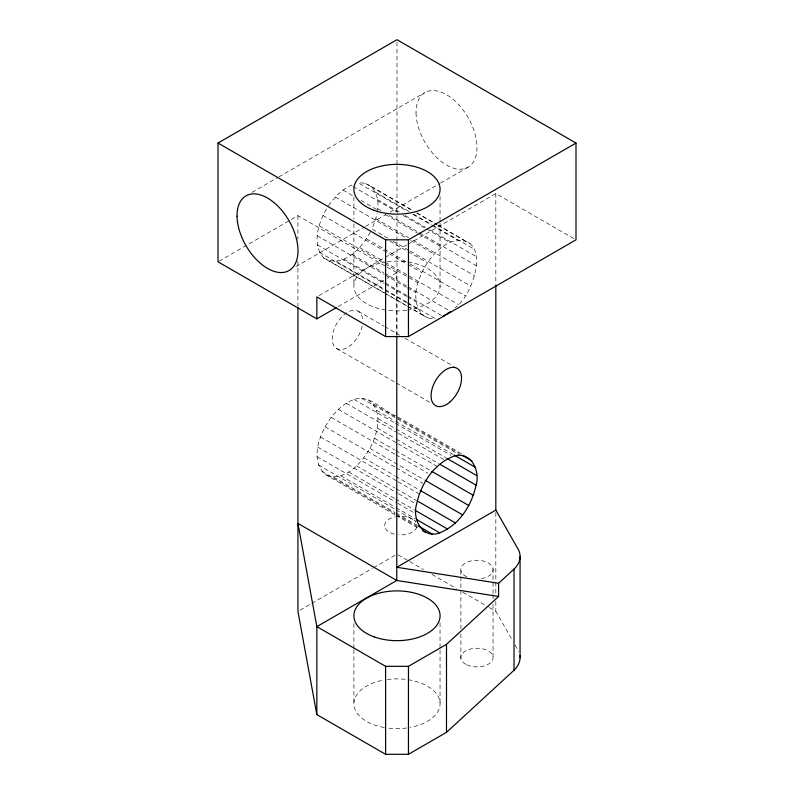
<?xml version="1.0" encoding="UTF-8"?>
<svg xmlns="http://www.w3.org/2000/svg" width="794" height="794" viewBox="0 0 794 794"><rect width="100%" height="100%" fill="white"/><g stroke="black" fill="none" stroke-linecap="round" stroke-linejoin="round"><path stroke-width="0.6" stroke-dasharray="3.97 2.98" d="M394.896 514.711L326.87 475.437C308.102 461.215 319.853 432.899 331.128 417.366C337.281 409.704 344.745 402.886 354.094 399.442C370.49 394.221 382.787 411.193 396.782 416.364M326.87 475.437C345.698 481.214 361.419 463.011 369.935 448.451C377.349 434.11 384.157 410.776 368.088 399.789M384.197 292.907L323.605 257.921C310.93 243.143 318.93 221.278 327.922 206.648M387.899 238.23L371.949 229.019L375.81 218.757L376.872 213.189M377.09 212.077C380.624 199.572 374.232 180.963 358.61 183.057L407.511 211.283M407.501 302.554L435.142 318.503C416.205 320.419 412.811 296.38 417.942 282.803C423.202 266.149 433.842 250.378 449.741 242.369C493.213 229.426 475.239 294.475 455.061 307.655M323.605 257.921C343.068 269.414 362.798 247.093 370.848 230.985M328.478 205.666C334.84 196.942 342.621 188.238 353.102 184.655M252.026 192.386L277.751 177.538M278.823 176.923L424.582 92.769M219.055 261.186L297.929 215.65L386.152 266.586M295.854 266.605L364.446 227.005M365.518 226.379L385.884 214.628M390.172 212.147L439.469 183.682M440.541 183.067L468.41 166.978M318.99 295.636L384.365 257.891M385.437 257.276L406.865 244.899M407.937 244.284L495.823 193.547L573.873 238.607M338.155 306.563L386.122 278.873M387.184 278.257L396.782 272.719L396.782 334.602M300.063 610.149L310.712 603.996M311.774 603.38L372.475 568.335M373.547 567.72L394.846 555.423M371.294 186.56L412.751 210.499M416.999 212.951L437.196 224.613M438.258 225.228L470.147 243.639M365.568 183.493L412.344 210.489M416.592 212.951L436.789 224.603M437.851 225.218L464.421 240.562M375.393 192.069L409.406 211.71M413.664 214.162L431.728 224.593M432.79 225.208L474.246 249.147M412.82 214.35L430.894 224.791M431.956 225.397L457.463 240.125M377.587 199.631L399.908 212.524M405.228 215.591L425.425 227.253M429.673 229.704L476.44 256.71M353.022 186.521L397.665 212.296M402.975 215.363L425.296 228.255M426.358 228.861L449.741 242.369M377.726 208.743L380.922 210.579M389.427 215.492L418.12 232.056M419.182 232.672L476.579 265.811M342.939 190.044L353.568 196.187M361.012 200.485L376.952 209.685M385.457 214.598L417.346 233.009M418.408 233.615L441.792 247.123M375.81 218.757L408.761 237.783M413.009 240.245L474.663 275.836M335.296 197.001L406.508 238.111M410.756 240.572L434.149 254.07M393.209 241.297L409.158 250.497M410.22 251.112L470.802 286.098M390.122 241.257L407.133 251.083M408.195 251.688L427.331 262.735M366.431 238.825L408.94 263.37M410.012 263.985L465.284 295.894M322.95 215.462L406.925 263.945M407.987 264.561L421.803 272.541M359.613 247.49L384.058 261.603M385.12 262.219L458.466 304.568M319.089 225.724L383.929 263.161M384.991 263.777L417.942 282.803M387.214 267.191L396.782 272.719M351.96 254.437L383.849 272.848M384.911 273.464L407.233 286.356M408.295 286.962L449.751 310.901M317.173 235.749L384.137 274.416M385.199 275.032L406.459 287.299M407.521 287.914L416.026 292.827M344.01 259.201L384.395 282.515M385.467 283.13L406.717 295.408M407.788 296.013L441.801 315.655M317.312 244.86L384.276 283.518M385.338 284.133L406.597 296.4M407.659 297.016L416.165 301.928M336.289 261.434L384.117 289.046M385.179 289.661L406.439 301.938M319.506 252.423L384.346 289.85M385.408 290.465L406.667 302.742M407.729 303.358L418.359 309.491M329.331 260.998L406.925 305.799M407.987 306.415L428.184 318.066M385.259 293.522L406.518 305.789M407.58 306.405L422.458 315M358.223 311.248L383.74 325.977M384.802 326.592L399.68 335.187M404.99 338.254L453.89 366.481M336.676 348.576L395.134 382.331M396.196 382.936L430.219 402.578M397.844 416.979L461.622 453.801M373.19 403.888L459.289 453.592M361.568 398.28L396.653 418.527M397.715 419.143L460.421 455.349M376.555 410.28L394.618 420.711M395.68 421.326L453.086 454.466M354.094 399.442L394.489 422.765M395.551 423.381L450.823 455.29M377.924 418.527L394.936 428.353M395.998 428.959L445.95 457.81M346.174 403.213L397.199 432.67M398.26 433.286L445.027 460.282M377.229 428.085L395.293 438.516M396.355 439.132L438.874 463.676M338.343 409.327L396.802 443.072M397.863 443.687L437.186 466.396M374.5 438.288L394.697 449.95M395.759 450.565L430.834 470.812M331.128 417.366L394.906 454.188M395.968 454.793L427.857 473.204M369.935 448.451L424.135 479.745M325.024 426.785L395.184 467.289M396.246 467.894L422.815 483.238M363.831 457.87L394.658 475.666M395.72 476.281L419.103 489.779M320.458 436.938L396.99 481.124M398.052 481.74L419.311 494.017M356.615 465.909L394.886 488.002M395.948 488.618L416.145 500.27M317.729 447.141L397.447 493.173M398.519 493.789L416.582 504.22M348.784 472.023L394.489 498.404M395.551 499.019L414.686 510.066M317.034 456.699L396.752 502.721M397.814 503.336L415.887 513.768M340.854 475.785L395.065 507.088M396.127 507.694L415.262 518.74M318.404 464.956L394.936 509.143M395.998 509.748L416.195 521.41M333.381 476.956L395.035 512.547M396.097 513.162L417.356 525.429M321.759 471.348L395.104 513.688M396.166 514.304L417.426 526.571M395.958 515.326L419.351 528.824M398.032 554.808L408.662 560.941M409.724 561.557L423.549 569.536M432.045 574.449L456.5 588.562M462.872 592.245L488.379 606.973M489.451 607.589L495.823 611.271L512.1 639.795M515.117 645.075L518.73 651.417M495.823 193.547L495.823 283.815M495.823 512.567L495.823 593.991M495.823 601.395L495.823 611.271M493.044 568.623L493.044 593.406M493.044 594.646L493.044 599.599M493.044 604.552L493.044 656.598M460.897 570.558L460.897 575.511M460.897 576.752L460.897 589.138M460.897 590.379L460.897 628.788M460.897 633.751L460.897 658.534M440.045 196.257L440.045 221.983M440.045 223.213L440.045 286.902M440.045 622.853L440.045 648.877M440.045 650.107L440.045 704.625M396.97 42.181L396.97 164.914M396.97 166.154L396.97 214.509M396.97 215.74L396.97 240.542M396.97 241.783L396.97 334.76M353.906 196.942L353.906 218.995M353.906 223.898L353.906 285.145M353.906 623.568L353.906 648.351M353.906 649.591L353.906 702.869M297.929 215.65L297.929 239.133M297.929 261.375L297.929 305.869M362.173 325.967A21.547 12.446 -60 0 1 337.658 349.042A21.547 12.446 -60 0 1 341.013 317.689A21.547 12.446 -60 0 1 362.689 321.113M416.761 526.988A16.158 9.33 0 0 1 398.38 534.828M394.33 534.154A16.158 9.33 0 0 1 384.624 525.429A16.158 9.33 0 0 1 394.866 516.924M395.859 516.715A16.158 9.33 0 0 1 415.828 522.194M387.303 261.772A43.094 24.882 0 0 1 438.824 280.093A43.094 24.882 0 0 1 407.848 310.097M406.647 310.275A43.094 24.882 0 0 1 355.117 291.954A43.094 24.882 0 0 1 386.092 261.951M387.303 679.505A43.094 24.882 0 0 1 438.506 697.112A43.094 24.882 0 0 1 410.26 727.423M406.647 727.999A43.094 24.882 0 0 1 386.757 727.919M384.346 727.542A43.094 24.882 0 0 1 353.876 703.95A43.094 24.882 0 0 1 383.681 680.081M466.783 576.831A16.158 9.33 0 0 1 466.922 562.281A16.158 9.33 0 0 1 491.496 565.507A16.158 9.33 0 0 1 480.727 578.667M416.026 112.877A43.094 24.882 60 0 0 462.177 169.102A43.094 24.882 60 0 0 461.274 107.637A43.094 24.882 60 0 0 416.026 112.877M466.783 664.806A16.158 9.33 0 0 0 492.925 659.03A16.158 9.33 0 0 0 471.189 648.847A16.158 9.33 0 0 0 466.783 664.806"/><path stroke-width="1.19" d="M476.082 485.154C480.628 470.634 470.356 449.821 452.947 456.52C433.365 464.351 420.85 484.191 416.582 504.22C412.026 518.74 422.309 539.553 439.707 532.853C459.299 525.023 471.815 505.183 476.082 485.154L439.936 464.292M498.592 596.473L396.782 580.474L297.929 523.405L316.846 626.625L385.596 666.325L408.453 666.325L446.496 644.361L498.592 596.473L498.592 583.282L514.026 569.1A43.094 24.882 0 0 0 518.73 550.242L495.823 510.095L495.823 285.046M297.929 307.109L297.929 611.38L316.846 714.6L385.596 754.3L408.453 754.3L446.496 732.336L514.026 670.265A43.094 24.882 0 0 0 519.941 655.705M442.863 316.27L450.813 311.516M316.846 318.87L217.993 261.802L217.993 143.039L396.97 39.7L576.007 143.069L576.007 239.838L408.453 336.577L385.596 336.577L316.846 296.877L316.846 318.87L336.031 307.794M217.993 143.039L385.596 239.808L408.453 239.808L576.007 143.069M495.823 510.095L396.782 567.283L498.592 583.282M462.485 455.438L472.043 460.957M454.148 455.071L475.408 467.348M447.012 458.416L476.777 475.606M431.896 471.428L473.353 495.357M425.207 480.36L468.778 505.52M420.165 490.394L462.684 514.939M417.207 500.885L455.468 522.978M415.748 510.681L447.637 529.092M416.324 519.355L439.707 532.853M418.418 526.045L432.234 534.025M422.537 530.67L425.723 532.506M520.06 556.693L520.06 657.869M514.026 569.1L514.026 670.265M446.496 644.361L446.496 732.336M408.453 239.808L408.453 336.577M408.453 666.325L408.453 754.3M396.782 335.842L396.782 580.474L316.846 626.625L316.846 714.6M385.596 239.808L385.596 336.577M385.596 666.325L385.596 754.3M374.113 210.35A43.094 24.882 0 0 0 440.045 190.133A43.094 24.882 0 0 0 376.763 167.276A43.094 24.882 0 0 0 374.113 210.35M450.248 401.704A21.547 12.446 -60 0 0 457.076 368.327A21.547 12.446 -60 0 0 431.589 390.926A21.547 12.446 -60 0 0 450.248 401.704M237.039 216.216A43.094 24.882 60 0 0 283.2 272.431A43.094 24.882 60 0 0 282.297 210.976A43.094 24.882 60 0 0 237.039 216.216M374.113 636.867A43.094 24.882 0 0 0 440.045 616.66A43.094 24.882 0 0 0 376.763 593.803A43.094 24.882 0 0 0 374.113 636.867"/></g></svg>
